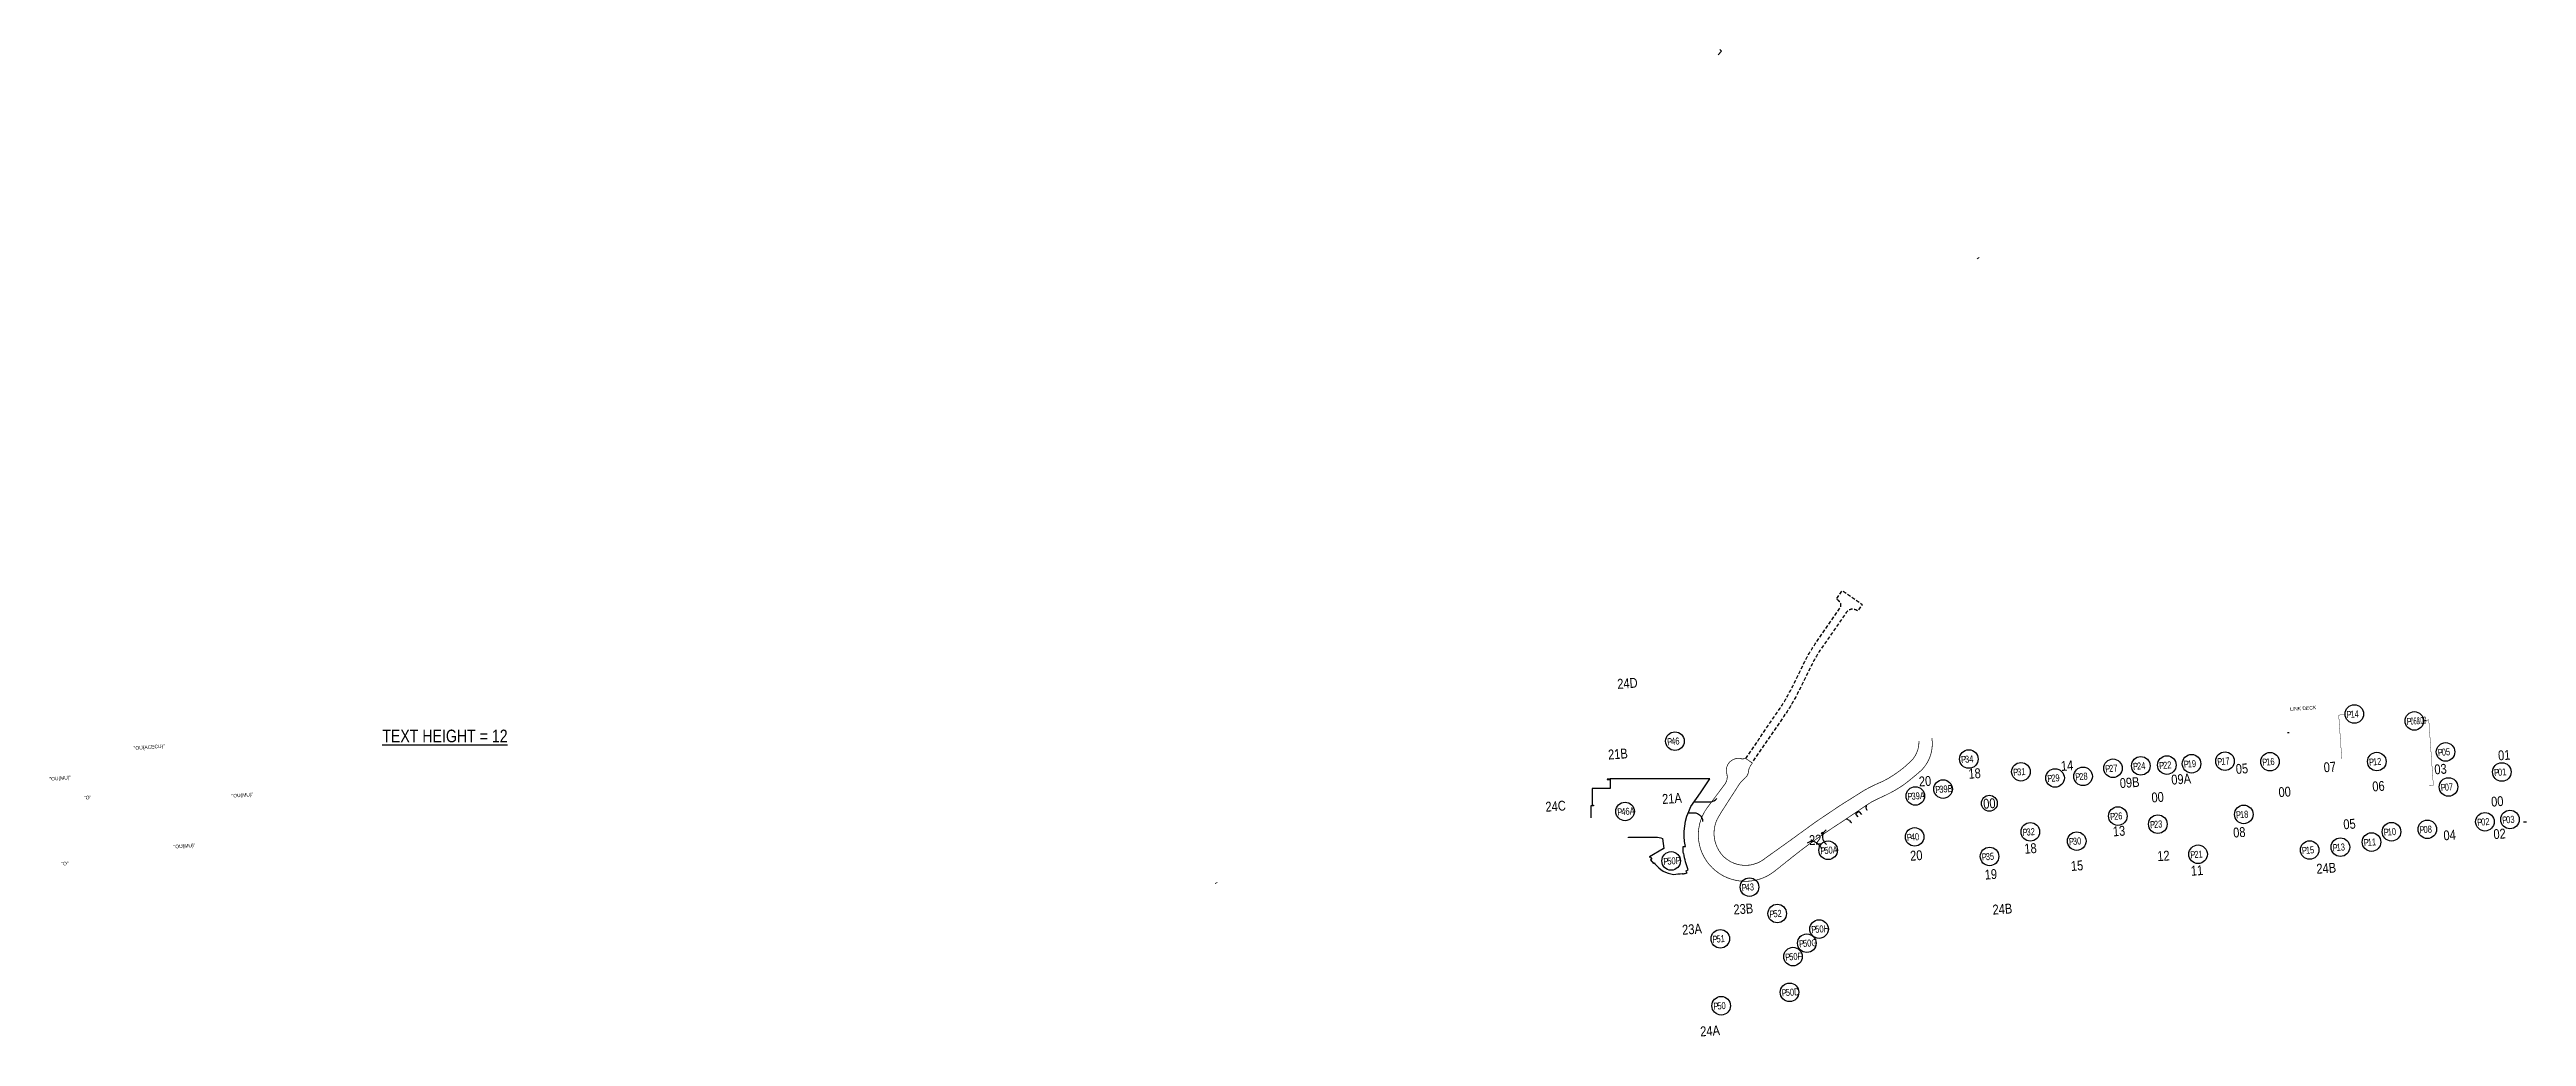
# Model space of a CAD drawing. Header units: metres. Extents: x 831782 to 835305, y 817751 to 819154.
import ezdxf

# ---------------------------------------------------------------- set-up
doc = ezdxf.new("R2010")
doc.units = ezdxf.units.M
doc.header["$LTSCALE"] = 20
doc.header["$MEASUREMENT"] = 0
doc.linetypes.add('HIDDEN', pattern=[0.375, 0.25, -0.125])
doc.linetypes.add('PHANTOM', pattern=[2.5, 1.25, -0.25, 0.25, -0.25, 0.25, -0.25])
for name, color, linetype in [('00_Run-in', 1, 'Continuous'), ('A-SYM', 7, 'Continuous'), ('AR-BLINE_AR_BS_', 6, 'Continuous'), ('AR-SITE-TXT_AR_BS_', 4, 'Continuous'), ('AR-TXT_AR_BS', 4, 'Continuous')]:
    doc.layers.add(name, color=color, linetype=linetype)
for name, color, linetype, lineweight in [('A-FLOR', 192, 'Continuous', 5), ('AR_HATCH_AR_240', 240, 'Continuous', 18), ('DraftConditionLine_AtGradeRoad_20180809', 7, 'Continuous', 0)]:
    doc.layers.add(name, color=color, linetype=linetype, lineweight=lineweight)
doc.styles.get("Standard").update_dxf_attribs({"font": 'arial.ttf'})
doc.styles.add('Style-Arial', font='arial.ttf', dxfattribs={"width": 0.8, "height": 5})

# ---------------------------------------------------------------- blocks, each defined once
blk = doc.blocks.new('P_SYM')
at = {"layer": 'AR-TXT_AR_BS'}
blk.add_circle((0, 0), 13.2, dxfattribs=at)
at = {"layer": 'AR-TXT_AR_BS', "insert": (-11.4, 4.1, 0), "char_height": 10, "attachment_point": 1, "rotation": 4, "style": 'Style-Arial'}
blk.add_mtext_dynamic_manual_height_columns('{\\W0.7;P}', width=42.564, gutter_width=25, heights=[0], dxfattribs=at)
at = {"layer": 'AR-TXT_AR_BS', "style": 'Style-Arial', "width": 0.7}
blk.add_attdef('39A', (-5.1, -5.4, 0), '', height=10, rotation=4, dxfattribs=at)

msp = doc.modelspace()

# ---------------------------------------------------------------- linework, layer by layer
at = {"color": 2}
msp.add_line((834968.1, 818182.3), (834965.8, 818182.2), dxfattribs=at)
at = {"linetype": 'HIDDEN', "flags": 128}
msp.add_lwpolyline([(834195, 818145.8), (834212.9, 818171.9, 0.000315), (834217.1, 818178.1), (834243.9, 818217.3, 0.011315), (834244.3, 818217.9, 0.029722), (834261.4, 818247.7), (834278.8, 818283.1, -0.037354), (834294.8, 818310.2), (834329.1, 818359.5, 0.415239), (834327.2, 818369.9), (834323.8, 818372.3), (834332.4, 818384.6), (834360.8, 818364.9), (834354.2, 818355.5), (834353.3, 818356.1, 0.413189), (834338, 818353.4), (834303.7, 818304, 0.037354), (834288.5, 818278.3), (834271, 818242.9, -0.035833), (834249.3, 818205.9), (834226, 818172), (834203.9, 818139.7)], format="xyb", dxfattribs=at)
at = {"color": 7}
msp.add_lwpolyline([(835305.5, 818055.4), (835301.4, 818055.1)], dxfattribs=at)
msp.add_circle((834541.5, 818082.1), 11.3, dxfattribs=at)
at = {"layer": '00_Run-in'}
for p, q in [((834303.5, 818017.9, 0), (834298.4, 818023.7, 0)), ((834307, 818026.4, 0), (834309.7, 818023.3, 0))]:
    msp.add_line(p, q, dxfattribs=at)
for points in [[(834121.7, 818084.2), (834144.4, 818084.2, 0.221747), (834154, 818089)], [(834113.2, 818068.7), (834121.5, 818068.7, -0.103063), (834126.3, 818067.7), (834129.4, 818065.8, -0.228266), (834133.5, 818056.3)], [(834354.8, 818063), (834352.1, 818066.3, -0.414214), (834352.3, 818067.8), (834355.1, 818070, -0.414214), (834356.5, 818069.9), (834359.5, 818066.2)]]:
    msp.add_lwpolyline(points, format="xyb", dxfattribs=at)
for points in [[(834290.4, 818027.7), (834288.7, 818030.1), (834287.5, 818029.3)], [(834304.4, 818037.5), (834302.8, 818039.9), (834304, 818040.8)]]:
    msp.add_lwpolyline(points, close=True, dxfattribs=at)
for centre, radius, start, end in [((834336.7, 818051.4), 8.28, 46.9807, 82.6637), ((834378.8, 818075.9, 17.9), 12.8, 165.0722, 178.6623), ((834375.7, 818077.9), 10, 215.7885, 216.3183), ((834289.4, 818015.7, 0), 12, 41.3502, 126.8423), ((834316, 818034.3, 0), 12, 123.6781, 221.3502)]:
    msp.add_arc(centre, radius, start, end, dxfattribs=at)
for points, knots in [([(834342.4, 818057.5), (834343.1, 818056.7), (834344.2, 818055.8), (834345.2, 818054.9), (834345.5, 818054.8)], [-1, -1, -1, -1, -0.75, -0.6906762, -0.6906762, -0.6906762, -0.6906762]), ([(834367.6, 818072), (834367.4, 818072.4), (834367, 818073), (834366.4, 818074.4), (834366.1, 818075.5), (834366.1, 818076.2)], [-1, -1, -1, -1, -0.75, -0.5, 0, 0, 0, 0])]:
    msp.add_open_spline(points, degree=3, knots=knots, dxfattribs=at)
at = {"layer": 'A-FLOR', "color": 5}
msp.add_line((834488.1, 818113.5), (834488, 818113.4), dxfattribs=at)
at = {"layer": 'A-SYM', "const_width": 0.5}
for points in [[(835042.8, 818145), (835038.4, 818207.5), (835047.4, 818208.1)], [(835159.2, 818200.1), (835166.5, 818200.6), (835173, 818107.9), (835166.7, 818107.4)]]:
    msp.add_lwpolyline(points, dxfattribs=at)
at = {"layer": 'AR-BLINE_AR_BS_'}
msp.add_lwpolyline([(834028.3, 818032.8), (834028.3, 818034), (834067.1, 818034, -0.104304), (834076.8, 818032), (834078.4, 818017.7, -0.029581), (834077.6, 818017.2), (834058, 818005.9), (834058.2, 818005.7), (834059, 818006.1), (834061.4, 818003), (834059.4, 818001.6), (834063.6, 817996.3, -0.04799), (834064.6, 817997.5), (834065.8, 817995.9, 0.197876), (834092.4, 817980.9, 0.010365), (834104.8, 817982.3, 0.001896), (834105, 817981.2), (834105.1, 817981.3), (834105.1, 817981.7), (834106.3, 817981.9, 0.045552), (834111.5, 817983.1, -0.008196), (834110.3, 817986), (834113.3, 817987.3, -0.06693), (834107.1, 818010.6), (834106.5, 818010.6, -0.027117), (834105.8, 818020.4), (834109.1, 818020.4, -0.1699), (834117, 818077.3), (834130.5, 818097.1), (834143.8, 818116.7), (834002.2, 818116.7), (834002.2, 818116.5), (833997.8, 818116.5), (833997.8, 818115.8), (834002.2, 818115.8), (834002.2, 818102.9), (833976.6, 818102.9), (833976.6, 818079.3), (833978.5, 818079.3), (833978.5, 818078.3), (833974.6, 818078.3), (833974.6, 818061.5)], format="xyb", dxfattribs=at)
at = {"layer": 'AR_HATCH_AR_240', "color": 250}
for p, q in [((834155.9, 819146.2), (834160.6, 819151.7)), ((834160.6, 819151.7), (834158.2, 819153.8))]:
    msp.add_line(p, q, dxfattribs=at)
at = {"layer": 'AR_HATCH_AR_240', "color": 250, "elevation": 0}
msp.add_lwpolyline([(834524.4, 818856.4), (834527.1, 818858)], dxfattribs=at)
at = {"layer": 'AR_HATCH_AR_240', "color": 250}
msp.add_lwpolyline([(833440.2, 817968), (833443, 817969.4)], dxfattribs=at)
at = {"layer": 'DraftConditionLine_AtGradeRoad_20180809', "linetype": 'PHANTOM', "ltscale": 0.3, "const_width": 1, "flags": 128}
msp.add_lwpolyline([(834441.3, 818170.6), (834441.3, 818169.9), (834441.3, 818169.3), (834441.3, 818168.6), (834441.3, 818167.9), (834441.2, 818167.3), (834441.2, 818166.6), (834441.2, 818165.9), (834441.1, 818165.3), (834441, 818164.6), (834440.9, 818164), (834440.9, 818163.3), (834440.7, 818162.6), (834440.6, 818162), (834440.5, 818161.3), (834440.4, 818160.7), (834440.2, 818160), (834440, 818159.4), (834439.9, 818158.8), (834439.7, 818158.1), (834439.5, 818157.5), (834439.3, 818156.8), (834439.1, 818156.2), (834438.8, 818155.6), (834438.6, 818155), (834438.3, 818154.4), (834438.1, 818153.7), (834437.8, 818153.1), (834437.5, 818152.5), (834437.2, 818151.9), (834436.9, 818151.3), (834436.6, 818150.8), (834436.3, 818150.2), (834436, 818149.6), (834435.6, 818149), (834435.3, 818148.5), (834434.9, 818147.9), (834434.5, 818147.4), (834434.1, 818146.8), (834433.7, 818146.3), (834433.3, 818145.8), (834432.9, 818145.2), (834432.5, 818144.7), (834432.1, 818144.2), (834431.6, 818143.7), (834431.6, 818143.7), (834429.6, 818141.7), (834427.6, 818139.8), (834425.5, 818137.9), (834423.4, 818136), (834421.3, 818134.1), (834419.1, 818132.3), (834416.9, 818130.6), (834414.7, 818128.8), (834412.4, 818127.1), (834410.1, 818125.5), (834407.8, 818123.9), (834405.5, 818122.3), (834403.1, 818120.8), (834400.7, 818119.3), (834398.3, 818117.8), (834395.8, 818116.4), (834393.3, 818115.1), (834390.8, 818113.8), (834389.7, 818113.2, 0.029212), (834363.9, 818100.7, 0.025261), (834259.7, 818030.3), (834223, 818004.1), (834222.4, 818003.7), (834221.8, 818003.2), (834221.2, 818002.7), (834220.5, 818002.2), (834219.9, 818001.8), (834219.3, 818001.4), (834218.6, 818000.9), (834218, 818000.5), (834217.3, 818000.1), (834216.6, 817999.7), (834216, 817999.3), (834215.3, 817999), (834214.6, 817998.6), (834213.9, 817998.3), (834213.2, 817997.9), (834212.5, 817997.6), (834211.8, 817997.3), (834211, 817997), (834210.3, 817996.7), (834209.6, 817996.5), (834208.9, 817996.2), (834208.1, 817996), (834207.4, 817995.7), (834206.6, 817995.5), (834205.9, 817995.3), (834205.1, 817995.1), (834204.4, 817994.9), (834203.6, 817994.8), (834202.9, 817994.6), (834202.1, 817994.5), (834201.3, 817994.4), (834200.6, 817994.2), (834199.8, 817994.1), (834199, 817994.1), (834198.2, 817994), (834197.5, 817993.9), (834196.7, 817993.9), (834195.9, 817993.9), (834195.1, 817993.8), (834194.4, 817993.8), (834193.6, 817993.8), (834192.8, 817993.9), (834192, 817993.9), (834191.3, 817993.9), (834190.5, 817994), (834189.7, 817994.1), (834188.9, 817994.2), (834188.2, 817994.3), (834187.4, 817994.4), (834186.6, 817994.5), (834185.9, 817994.7), (834185.1, 817994.8), (834184.4, 817995), (834183.6, 817995.2), (834182.9, 817995.4), (834182.1, 817995.6), (834181.4, 817995.8), (834180.6, 817996.1), (834179.9, 817996.3), (834179.2, 817996.6), (834178.4, 817996.8), (834177.7, 817997.1), (834177, 817997.4), (834176.3, 817997.7), (834175.6, 817998.1), (834174.9, 817998.4), (834174.2, 817998.7), (834173.5, 817999.1), (834172.8, 817999.5), (834172.1, 817999.9), (834171.5, 818000.3), (834170.8, 818000.7), (834170.2, 818001.1), (834169.5, 818001.5), (834168.9, 818002), (834168.2, 818002.4), (834167.6, 818002.9), (834167, 818003.3), (834166.4, 818003.8), (834165.8, 818004.3), (834165.2, 818004.8), (834164.6, 818005.4), (834164.1, 818005.9), (834163.5, 818006.4), (834162.9, 818007), (834162.4, 818007.5), (834162.2, 818007.8), (834161.6, 818008.4), (834161.1, 818009), (834160.6, 818009.6), (834160, 818010.3), (834159.5, 818010.9), (834159, 818011.6), (834158.6, 818012.3), (834158.1, 818013), (834157.6, 818013.6), (834157.2, 818014.3), (834156.8, 818015), (834156.3, 818015.7), (834155.9, 818016.5), (834155.5, 818017.2), (834155.2, 818017.9), (834154.8, 818018.6), (834154.4, 818019.4), (834154.1, 818020.1), (834153.8, 818020.9), (834153.4, 818021.6), (834153.1, 818022.4), (834152.8, 818023.2), (834152.6, 818024), (834152.3, 818024.7), (834152.1, 818025.5), (834151.8, 818026.3), (834151.6, 818027.1), (834151.4, 818027.9), (834151.2, 818028.7), (834151, 818029.5), (834150.8, 818030.3), (834150.7, 818031.1), (834150.6, 818031.9), (834150.4, 818032.7), (834150.3, 818033.6), (834150.2, 818034.4), (834150.1, 818035.2), (834150.1, 818036), (834150, 818036.8), (834150, 818037.7), (834150, 818038.5), (834150, 818039.3), (834150, 818040.1), (834150, 818041), (834150, 818041.8), (834150.1, 818042.6), (834150.1, 818043.4), (834150.2, 818044.2), (834150.3, 818045.1), (834150.4, 818045.9), (834150.5, 818046.7), (834150.7, 818047.5), (834150.8, 818048.3), (834151, 818049.1), (834151.1, 818049.9), (834151.3, 818050.7), (834151.5, 818051.5), (834151.8, 818052.3), (834152, 818053.1), (834152.2, 818053.9), (834152.5, 818054.7), (834152.8, 818055.5), (834153, 818056.2), (834153.3, 818057), (834153.7, 818057.8), (834154, 818058.5), (834154.2, 818059), (834156, 818062.3), (834158, 818065.6), (834159.9, 818068.9), (834162, 818072.2), (834164, 818075.4), (834164.3, 818075.8), (834185.5, 818108.7), (834185.9, 818109.3), (834186.3, 818109.8), (834186.7, 818110.4), (834187.1, 818111), (834187.5, 818111.5), (834188, 818112.1), (834188.4, 818112.6), (834188.9, 818113.1), (834189.4, 818113.6), (834189.8, 818114.1), (834190.3, 818114.6), (834190.8, 818115.1), (834191.3, 818115.6), (834191.8, 818116.1), (834192.3, 818116.6), (834192.9, 818117), (834193.4, 818117.5), (834193.8, 818117.7, 0.197398), (834199, 818127.7), (834199, 818128), (834199.1, 818128.4), (834199.1, 818128.7), (834199.2, 818129), (834199.3, 818129.4), (834199.3, 818129.7), (834199.4, 818130), (834199.5, 818130.4), (834199.6, 818130.7), (834199.7, 818131), (834199.8, 818131.4), (834199.9, 818131.7), (834200.1, 818132), (834200.2, 818132.3), (834200.3, 818132.6), (834200.5, 818133), (834200.6, 818133.3), (834200.8, 818133.6), (834200.9, 818133.9), (834201.1, 818134.2), (834201.2, 818134.5), (834201.4, 818134.8), (834201.6, 818135.1), (834201.7, 818135.4), (834201.9, 818135.7), (834202.1, 818136), (834202.3, 818136.2), (834202.4, 818136.3), (834204.4, 818139.3), (834197.4, 818144.1), (834197.4, 818144.1), (834194.4, 818146.1), (834194.3, 818146.1), (834194.2, 818146), (834194, 818145.9), (834193.9, 818145.9), (834193.7, 818145.8), (834193.6, 818145.8), (834193.4, 818145.7), (834193.3, 818145.7), (834193.1, 818145.6), (834193, 818145.6), (834192.8, 818145.5), (834192.7, 818145.5), (834192.5, 818145.4), (834192.3, 818145.4), (834192.2, 818145.4), (834192, 818145.4), (834191.9, 818145.3), (834191.7, 818145.3), (834191.6, 818145.3), (834191.4, 818145.3), (834191.3, 818145.2), (834191.1, 818145.2), (834190.9, 818145.2), (834190.8, 818145.2), (834190.6, 818145.2), (834190.5, 818145.2), (834190.3, 818145.2), (834190.1, 818145.2), (834190, 818145.2), (834189.8, 818145.2), (834189.7, 818145.3), (834189.5, 818145.3), (834189.4, 818145.3), (834189.2, 818145.3), (834189, 818145.3), (834188.9, 818145.4), (834188.7, 818145.4), (834188.6, 818145.4), (834188.4, 818145.5), (834188.3, 818145.5), (834188.1, 818145.5), (834188, 818145.6), (834186.2, 818145.9), (834184.4, 818145.9, 0.494261), (834168, 818124.4), (834168.1, 818124.1), (834168.2, 818123.9), (834168.2, 818123.6), (834168.3, 818123.3), (834168.4, 818123), (834168.4, 818122.7), (834168.5, 818122.4), (834168.5, 818122.1), (834168.6, 818121.8), (834168.6, 818121.5), (834168.6, 818121.2), (834168.6, 818120.9), (834168.7, 818120.6), (834168.7, 818120.3), (834168.7, 818120), (834168.7, 818119.7), (834168.7, 818119.4), (834168.7, 818119.1), (834168.7, 818118.8), (834168.7, 818118.5), (834168.6, 818118.2), (834168.6, 818117.9), (834168.6, 818117.6), (834168.5, 818117.3), (834168.5, 818117), (834168.4, 818116.7), (834168.4, 818116.4), (834168.3, 818116.1), (834168.3, 818115.8), (834168.2, 818115.5), (834168.1, 818115.2), (834168, 818114.9), (834168, 818114.6), (834167.9, 818114.4), (834167.8, 818114.1), (834167.7, 818113.8), (834167.6, 818113.5), (834167.5, 818113.2), (834167.3, 818112.9), (834167.2, 818112.7), (834167.1, 818112.4), (834167, 818112.1), (834166.8, 818111.9), (834166.7, 818111.6), (834166.6, 818111.3), (834166.4, 818111.1), (834166.3, 818110.8), (834166.1, 818110.5), (834165.9, 818110.3), (834165.8, 818110), (834165.8, 818110), (834140.2, 818075.7, 0.322109), (834139.4, 817999.8, 0.434442), (834236.7, 817986), (834264, 818007.8), (834275, 818016.3), (834286.1, 818024.6), (834297.3, 818032.6), (834308.7, 818040.5), (834320.2, 818048.2), (834331.8, 818055.7), (834331.8, 818055.7), (834366.5, 818079.2), (834373.5, 818083.7), (834380.4, 818087.2), (834384.1, 818089, 0.011899), (834400.8, 818097, 0.037659), (834421.6, 818109.8, 0.015634), (834444.6, 818128.8, 0.242354), (834459.7, 818175)], format="xyb", dxfattribs=at)

# ---------------------------------------------------------------- block references
at = {"layer": 'A-SYM'}
for p, values in [((835060.6, 818209), {'39A': '14'}), ((834094.3, 818170.4, 0), {'39A': '46'}), ((834512.3, 818145), {'39A': '34'}), ((834876.7, 818142), {'39A': '17'}), ((834940.7, 818141.2), {'39A': '16'}), ((835092.6, 818141.4, 0), {'39A': '12'}), ((835190.4, 818155.1), {'39A': '05'}), ((834586.4, 818126.9), {'39A': '31'}), ((834635, 818118.1, 0), {'39A': '29'}), ((834674.8, 818120.4, 0), {'39A': '28'}), ((834717.3, 818131.9, 0), {'39A': '27'}), ((834756.9, 818135.3, 0), {'39A': '24'}), ((834794, 818136.4, 0), {'39A': '22'}), ((834829.1, 818138.3, 0), {'39A': '19'}), ((835270.4, 818126.6, 0), {'39A': '01'}), ((834023.4, 818070.5, 0), {'39A': '46A'}), ((834436.2, 818092.5, 0), {'39A': '39A'}), ((834475.7, 818102.3, 0), {'39A': '39B'}), ((835194.6, 818105.3), {'39A': '07'}), ((834599.8, 818041.5, 0), {'39A': '32'}), ((834724.3, 818063.9), {'39A': '26'}), ((834781.1, 818052.4, 0), {'39A': '23'}), ((834903.4, 818066.3), {'39A': '18'}), ((835113.5, 818041.6), {'39A': '10'}), ((835164.5, 818045.1, 0), {'39A': '08'}), ((835246.4, 818055.8, 0), {'39A': '02'}), ((835282, 818059), {'39A': '03'}), ((834088.9, 818000.1, 0), {'39A': '50P'}), ((834312.2, 818015.3, 0), {'39A': '50A'}), ((834435.2, 818034.3, 0), {'39A': '40'}), ((834541.8, 818006.5), {'39A': '35'}), ((834665.8, 818028.3, 0), {'39A': '30'}), ((834838.4, 818009.6, 0), {'39A': '21'}), ((834997.1, 818015.6), {'39A': '15'}), ((835040.8, 818019.7), {'39A': '13'}), ((835085.1, 818026.9), {'39A': '11'}), ((834200.3, 817962.9, 0), {'39A': '43'}), ((834239.8, 817925.3, 0), {'39A': '52'}), ((834299.3, 817903.2, 0), {'39A': '50H'}), ((834158.8, 817889.4, 0), {'39A': '51'}), ((834262.2, 817864.1, 0), {'39A': '50F'}), ((834281.9, 817883.1, 0), {'39A': '50G'}), ((834160.1, 817794.2, 0), {'39A': '50'}), ((834257.3, 817813.3, 0), {'39A': '50D'})]:
    msp.add_blockref('P_SYM', p, dxfattribs=at).add_auto_attribs(values)
ref = msp.add_blockref('P_SYM', (835146, 818199.2), dxfattribs=at)
ref.add_attrib('39A', '06&09', (835140.9, 818193.8, 0), dxfattribs={"layer": 'AR-TXT_AR_BS', "height": 10, "rotation": 4, "width": 0.45})

# ---------------------------------------------------------------- texts
at = {"layer": 'AR-SITE-TXT_AR_BS_', "color": 7, "width": 0.8}
for s, p in [('24D', (834012.8, 818244.7)), ('21B', (833999.7, 818144.2)), ('01', (835265.6, 818143)), ('20', (834441.8, 818105.9)), ('18', (834512.3, 818116.9)), ('14', (834643.8, 818128)), ('09B', (834727.5, 818103.6)), ('09A', (834800.8, 818108.5)), ('05', (834892.5, 818123.7)), ('07', (835017.6, 818126.1)), ('03', (835175, 818123.1, 0)), ('24C', (833910.7, 818070)), ('21A', (834076.6, 818081)), ('00', (834533.3, 818074.2)), ('00', (834772.6, 818083.1)), ('00', (834953.3, 818090.7)), ('06', (835086.7, 818098.8)), ('00', (835255.7, 818077.2)), ('13', (834717.7, 818035)), ('08', (834888.8, 818033.2)), ('05', (835045.5, 818045)), ('20', (834429.4, 818000.3)), ('18', (834591.8, 818010.3)), ('12', (834780.9, 817999.7)), ('04', (835187.9, 818029.3)), ('02', (835259, 818031)), ('19', (834535.4, 817973.5)), ('15', (834658, 817985.8)), ('11', (834828.6, 817979)), ('24B', (835007.2, 817981.8)), ('23A', (834105.1, 817895.1)), ('23B', (834178.1, 817923.9)), ('24B', (834546.6, 817923.7)), ('24A', (834130.8, 817750.5))]:
    msp.add_text(s, height=14.06, rotation=4.0012, dxfattribs=at).set_placement(p)
at = {"layer": 'AR-SITE-TXT_AR_BS_', "width": 0.8}
for s, height, p in [('LINK DECK', 5.04, (834969.4, 818213.3)), ('22', 14.06, (834285.6, 818022.5))]:
    msp.add_text(s, height=height, rotation=4.0012, dxfattribs=at).set_placement(p)
at = {"layer": 'AR-SITE-TXT_AR_BS_', "char_height": 5, "attachment_point": 1, "rotation": 4}
for s, insert in [('"OU(ACECU)"', (831901.9, 818163, -994)), ('"OU(MU)"', (831782.1, 818119.2)), ('"O"', (831831.2, 818092.4, -994)), ('"OU(MU)"', (832041.1, 818095.1, -994)), ('"OU(MU)"', (831958.7, 818022.8, -994)), ('"O"', (831798.9, 817998.5, -994))]:
    msp.add_mtext_dynamic_manual_height_columns(s, width=53.605, gutter_width=25, heights=[0], dxfattribs=dict(at, insert=insert))
at = {"layer": 'Defpoints', "width": 0.8}
msp.add_text('%%UTEXT HEIGHT = 12', height=18, dxfattribs=at).set_placement((832255.7, 818168.8))

doc.saveas('drawing.dxf')
